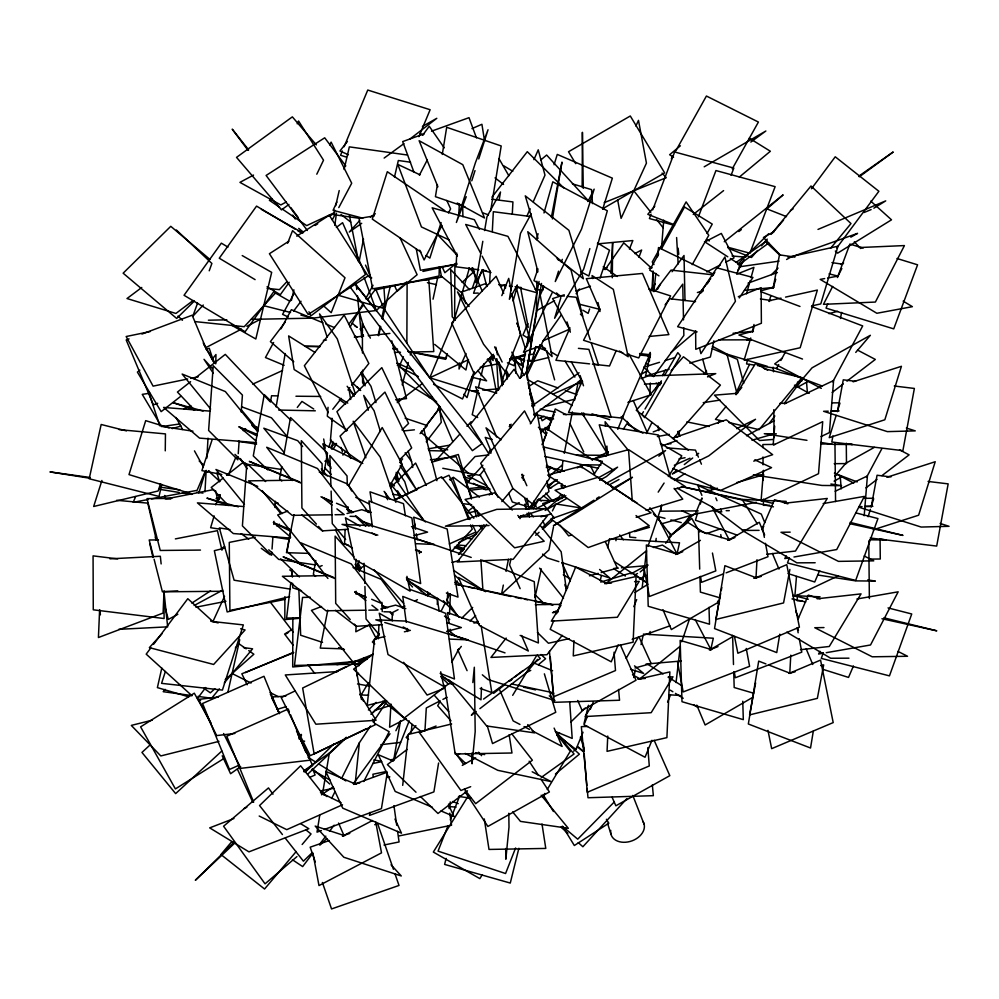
<?xml version="1.0" encoding="UTF-8"?>
<svg xmlns="http://www.w3.org/2000/svg" width="999" height="999" viewBox="0 0 999 999"><rect width="100%" height="100%" fill="white"/><g stroke="black" fill="none" stroke-linecap="round" stroke-linejoin="round"><path stroke-width="1.5" d="M561.962 497.864L561.962 494.755M561.975 486.975L561.975 483.853M561.975 471.403L562.849 460.739M284.902 596.615L284.827 619.592L300.262 618.231M292.857 617.944L292.707 666.957L363.723 660.701L363.736 657.642M406.855 343.132L407.117 282.992M479.37 393.244L429.77 377.797L454.632 318.394L454.87 264.435M582.155 186.85L582.405 132.305L583.279 188.336M612.3 277.784L612.637 242.707L610.876 273.289M649.462 361.114L649.537 353.484M652.859 290.821L653.046 271.004L651.897 290.871M164.685 498.551L164.723 495.467M165.26 450.836L165.459 433.903L119.118 429.632M526.248 373.663L536.451 310.764L536.875 281.206M537.012 271.865L537.062 268.756M215.796 363.761L215.946 354.533L212.075 359.328M439.31 266.733L439.073 275.999L375.162 289.985M459.265 362.874L459.041 369.056L466.009 353.509M649.924 393.956L650.312 383.042M345.117 529.545L344.568 543.369L352.435 548.126M378.359 638.798L378.908 624.974M447.689 592.095L447.202 604.383L406.568 579.795M481.481 687.524L480.994 699.812L441.67 676.011M583.566 415.784L583.678 412.912M99.613 609.865L98.426 637.524L163.087 613.074L163.998 591.558L177.797 590.884M449.488 614.36L450.399 594.168M573.95 640.634L573.264 655.918L633.116 642.195L636.088 576.485L604.67 583.691M607.754 736.063L607.055 751.348L666.907 737.624L669.879 671.915L638.461 679.108M456.78 253.084L456.068 266.82L478.833 269.767M458.778 214.922L459.328 204.233M489.597 283.466L490.234 271.253M492.307 231.568L493.331 211.713L531.281 216.621M512.287 214.148L512.924 201.935L491.683 199.201M542.957 285.751L542.719 290.334L535.127 289.348M756.006 577.697L756.992 559.727M789.797 673.126L790.783 655.157M204.957 491.845L206.181 470.367M206.88 458.091L208.004 438.136M650.249 356.506L650.424 353.446M356.168 625.611L355.806 631.78L369.642 624.65M359.353 571.553L359.54 568.456L365.072 565.596M392.045 620.267L392.507 612.549L398.039 609.69M390.971 704.045L389.598 727.21L406.206 718.643M424.937 731.143L426.298 707.979L440.134 700.836M437.262 604.432L437.624 598.251M450.249 801.935L449.95 806.605L456.056 807.167M238.024 456.718L237.799 459.802L208.616 430.457L213.237 365.721L242.42 395.067L241.209 412.013M238.249 453.633L239.123 441.308M246.803 464.235L242.407 525.886L271.603 555.219L271.815 552.147M272.04 549.063L272.914 536.725M273.788 524.4L274.013 521.316M275 507.442L275.437 501.286M615.946 540.709L616.171 537.612M649.85 634.59L650.087 631.493M661.575 247.452L663.723 220.167M763.548 470.342L761.063 500.961L818.506 473.713L822.714 421.665L773.676 444.917M773.201 444.53L774.687 426.161M796.465 576.485L794.867 596.391L838.286 575.786M864.185 515.771L867.407 475.974L835.176 491.246M328.047 407.305L327.31 416.208L347.415 430.519M332.28 418.394L330.407 440.671L361.838 463.024M527.422 345.704L528.234 336.538M472.827 682.554L474.325 667.245L475.187 731.643L472.052 763.798L471.915 753.059M355.157 783.903L359.378 742.769L370.567 725.936M411.226 732.042L412.013 724.4M653.92 291.671L655.806 273.414M657.554 256.681L658.503 247.552L712.836 273.926M661.463 505.044L660.826 511.176L698.164 510.889M402.697 785.364L408.366 734.427L451.635 723.988M642.245 587.112L646.49 550.749L606.156 583.341M676.048 682.542L680.282 646.178L639.947 678.771M290.821 582.517L286.601 618.081L300.587 617.782M291.558 576.336L292.295 570.154M357.592 568.793L358.329 562.599M360.152 660.988L359.777 664.073L294.48 665.446L302.56 597.427L310.339 597.265M582.08 467.844L582.467 464.772L600.948 465.022M334.827 225.437L336.438 213.199M655.769 541.47L656.181 538.386M658.666 519.88L659.078 516.795L664.997 518.344M319.73 815.434L317.008 832.155L321.403 830.544M437.387 184.615L435.427 196.678L464.897 206.768M442.282 154.445L446.69 127.298L501.198 145.966L490.671 210.814M369.955 812.399L369.468 815.434L433.891 791.907L438.586 763.024M387.113 773.663L381.431 808.616L324.325 829.47M779.769 634.19L776.747 652.584L714.535 628.571L724.899 565.684L756.73 577.984M813.311 731.143L810.539 748.014L748.338 723.988L758.691 661.113L765.921 663.91M322.565 793.593L329.345 753.084L346.303 737.274M270.529 401.86L271.553 395.754L277.66 395.891M276.149 406.93L285.165 353.534M331.493 449.063L332.779 441.433M482.817 241.308L475.849 282.655L482.992 269.605M484.615 230.582L486.938 216.808L500.499 191.995L499.213 199.65M526.211 374.088L541.495 283.454M552.385 218.931L561.975 162.088L551.398 217.195M393.606 760.626L400.474 720.953M481.343 528.496L481.868 525.462M281.743 466.57L279.558 478.833L281.793 480.981M283.941 454.308L290.522 417.52L327.497 453.071L323.938 473.002M287.075 551.348L290.909 529.882M315.809 560.464L313.349 574.263L315.584 576.411M357.729 568.431L359.103 560.764M832.916 435.964L831.792 442.02L902.896 450.661L914.372 388.449L894.28 386.014M837.399 411.688L843.268 379.82L855.631 381.318M871.19 507.105L877.06 475.249L890.971 476.935M747.439 359.378L746.578 363.936L754.295 365.072M754.008 324.488L752.584 332.068L753.82 327.61M840.459 318.481L841.608 312.412M720.679 593.568L715.796 619.455L783.566 602.934L789.884 569.442M721.253 590.521L721.827 587.474M755.619 682.904L749.587 714.884L817.357 698.363L823.676 664.872L820.666 665.596M520.554 377.897L525.549 351.873M526.423 347.277L539.06 281.468M359.128 261.601L363.499 238.986M564.285 453.346L572.365 411.95M574.662 400.124L578.121 382.392L581.356 379.108M293.993 514.71L286.463 552.672L309.59 553.409M327.784 610.139L320.254 648.101L343.381 648.838M503.334 585.077L501.523 594.205L548.926 549.925L553.446 527.11M506.056 571.391L508.466 559.215M378.196 335.252L380.119 326.136M381.705 318.544L385.227 301.835M447.165 353.634L446.203 358.191L408.029 351.498M433.042 299.2L437.837 276.823M468.169 359.553L465.934 369.992L434.665 344.38M650.374 354.008L645.541 376.148L669.118 369.205M713.898 340.809L710.351 357.043L689.735 363.124M161.713 484.378L159.053 496.441L89.198 478.758L101.174 424.488L126.436 430.881M600.249 580.606L601.248 576.111M607.604 547.652L609.615 538.661M633.703 677.534L635.376 670.042M641.058 644.58L643.069 635.589M677.185 553.284L679.52 542.807L611.163 538.761M710.639 650.212L713.311 638.224L643.406 634.09M510.926 559.015L509.59 564.984L520.142 588.661M519.967 518.681L520.629 515.696M535.002 597.29L541.358 568.918M161.801 668.081L157.392 687.612L188.686 696.815M227.859 692.295L239.735 639.722M477.697 390.771L472.215 414.685L477.684 417.545M478.384 387.774L480.432 378.808M481.118 375.824L483.866 363.861M516.196 356.643L514.11 365.721L507.442 362.799M334.677 210.14L333.629 214.66L359.628 218.319M335.726 205.619L339.21 190.559M344.106 169.468L349.338 146.865L407.467 155.032M394.48 177.073L398.326 160.502L410.552 162.213M378.633 335.689L380.756 326.636M382.53 319.106L390.347 285.939M446.74 354.82L445.679 359.34L408.079 351.398M291.396 300.437L293.918 289.835M563.598 572.577L564.323 569.605M584.128 723.164L588.436 705.269M446.116 858.378L444.617 864.422L510.277 883.054L518.881 848.263M397.315 402.697L398.126 399.712M402.172 384.815L408.254 362.462M410.277 355.02L411.089 352.035M746.49 293.818L750.199 280.594M751.023 277.66L753.908 267.37L736.862 274.138M496.078 361.738L496.915 358.778M513.111 300.986L517.27 286.238M536.426 239.66L538.099 233.729M543.993 212.962L552.809 181.83L607.317 210.789L588.823 276.036L580.644 271.691M535.914 346.503L533.816 353.896L529.283 354.832M535.939 346.753L531.78 361.501L527.385 360.539M454.632 318.394L469.23 268.706M214.136 515.871L210.627 527.697L219.805 529.17M218.968 499.625L220.28 495.192M474.45 372.615L467.033 397.627L463.948 394.168M750.736 337.974L744.118 360.152L800.174 347.752L817.369 290.072L785.564 297.103M769.13 301.511L770.903 295.592M775.748 279.32L773.101 288.199L779.47 254.845L794.892 257.13M697.639 512.874L695.441 520.192L737.274 535.164M700.274 504.083L702.035 498.226M560.839 297.714L554.632 318.269L583.653 269.143L589.86 248.589M198.826 492.882L205.594 471.016M836.151 415.384L829.245 437.662L884.839 419.78L901.423 366.308L853.134 381.83M839.834 403.496L837.537 410.926L831.343 410.901M868.106 516.745L870.404 509.328M873.626 498.926L871.328 506.356L865.134 506.331M554.058 164.76L557.28 154.42L612.362 178.159L602.697 209.191M558.541 271.179L555.269 281.543L581.543 229.108L594.155 189.136L587.936 201.561M561.338 262.3L562.275 259.34M101.91 480.482L93.669 506.493L158.167 490.971L160.452 483.753M441.096 222.552L429.845 258.104L426.011 255.494M471.778 180.807L475.024 170.592M478.746 158.928L488.036 129.758L475.437 162.662L456.381 222.465L466.246 196.716M165.384 671.503L161.576 683.353L222.415 690.084L243.356 624.912L211.426 621.39M212.113 439.785L201.898 470.616L221.803 474.5M328.783 447.277L331.206 440.059M537.962 268.856L533.978 280.607L560.402 296.591M589.622 308.966L588.136 313.374L582.854 310.177M600.049 278.134L609.49 250.237L597.602 243.044M647.964 546.391L661.788 505.681M681.755 641.82L689.66 618.556M472.265 288.511L475.774 278.209M481.318 271.541L473.563 293.244L478.184 293.044M543.169 442.632L546.853 432.392M547.902 429.458L555.257 408.978L566.196 414.76M789.035 558.641L787.487 562.961L855.668 580.444L877.946 518.556L855.718 512.849M823.351 652.634L821.278 658.391L889.46 675.873L911.737 613.985L888.024 607.904M192.807 316.283L197.577 303.084M209.228 270.791L211.875 263.461L176.361 229.97M827.671 303.758L826.048 308.129L893.73 328.871L917.582 264.81L896.977 258.491M837.424 277.547L849.887 244.068L863.136 248.127M638.935 257.23L641.645 250.025L634.727 253.584M651.048 214.198L649.412 218.544L674.562 225.387M652.697 209.865L674.637 151.973L733.828 168.082L731.081 175.312M698.388 216.858L715.946 170.554L775.124 186.663L749.899 253.222L727.697 247.19M448.064 825.599L438.049 851.136L505.569 873.526L515.596 847.989M450.299 819.917L459.765 795.803M287.6 243.232L292.557 230.669L345.005 277.772L331.206 312.687L323.226 305.519M393.394 760.826L409.203 720.891M501.81 295.629L508.716 278.371L511.226 290.509M541.995 444.692L546.64 433.141M547.802 430.244L554.183 414.36M629.42 249.088L632.854 240.547L597.39 243.906M617.794 429.333L623.601 414.885M553.658 620.841L550.199 629.32L611.251 661.813L618.181 644.842M556.555 613.761L575.636 567.095L606.843 583.703M587.462 716.271L583.99 724.75L645.042 757.242L651.972 740.271M590.347 709.19L593.244 702.122M633.791 606.655L636.688 599.587M583.029 732.217L575.961 749.425L559.952 737.287M667.582 702.085L670.479 695.017M701.872 498.201L695.316 514.06L756.305 502.335M342.32 150.999L340.547 155.257L346.478 157.13M344.093 146.753L367.757 90.047L430.132 109.728L418.893 136.663M215.697 504.832L219.942 494.817M228.434 474.762L235.714 457.579M135.652 496.578L133.204 502.31L148.414 499.463M205.045 471.703L197.09 490.347L151.461 498.888M761.675 529.645L774.537 499.687L787.849 503.871M797.926 619.355L808.328 595.104L820.167 598.838M819.63 570.579L814.734 581.992L788.124 573.601M853.421 666.008L848.526 677.422L823.388 669.492M399.113 366.795L403.434 356.78M474.213 371.778L462.512 398.963L433.566 384.278M527.909 323.601L522.939 335.052L529.595 339.048M539.697 296.391L544.043 286.376M570.004 327.822L555.906 360.289L589.597 363.861M616.258 350.462L609.515 365.984L594.193 364.348M533.916 159.653L538.249 149.838L544.992 175.125L533.254 201.761M527.072 215.772L530.169 208.766M635.888 126.036L638.486 120.367L646.44 163.137L621.091 218.369L617.682 200.05M336.888 202.048L333.079 210.29L362.812 218.207M224.563 596.303L212.937 621.553L187.8 598.701L153.596 644.28M526.823 375.487L543.181 340.734L561.301 314.885M735.651 393.793L749.487 364.423M395.891 730.706L400.487 721.091M736.713 273.639L740.734 265.222L730.381 258.491M678.046 433.379L679.332 430.694M297.19 123.789L298.539 120.991L323.526 160.202L316.795 174.201M552.197 292.719L523.451 352.21L542.357 345.292M646.465 433.541L651.96 422.477M331.593 798.476L334.902 791.845M341.583 778.446L359.378 742.769M552.41 510.939L555.906 503.958L581.505 508.029M557.654 500.462L560.664 494.43M563.848 488.086L565.122 485.551M441.034 611.301L445.079 603.296M447.102 599.288L449.8 593.955M363.761 781.543L389.16 731.718L374.588 723.363M832.654 286.426L823.451 304.333L875.399 302.06L904.432 245.579L860.114 247.515M837.612 276.785L841.857 268.519M358.866 665.846L361.713 660.314M599.862 308.591L583.553 340.297L622.752 352.834M655.332 389.41L658.903 382.505M662.474 375.599L665.334 370.08M419.38 175.175L427.26 159.977M442.008 225.424L424.1 259.952L419.692 250.187M448.451 212.999L450.599 208.853L446.828 200.474M786.225 555.869L784.814 558.591L789.385 557.792M820.017 651.298L818.606 654.02L823.188 653.221M329.682 144.843L331.119 142.133L351.71 183.204L338.786 207.605M332.33 219.805L335.202 214.385M778.683 364.573L776.485 368.668L822.015 385.964M780.868 360.477L785.251 352.297M832.766 381.843L862.699 325.924L811.488 306.468M866.57 477.272L881.892 448.626M273.601 342.507L265.459 357.542L284.141 365.297M281.006 328.833L291.371 309.69L322.989 322.827M451.648 662.362L459.065 648.713M439.922 701.648L437.699 705.744L450.986 720.841M531.168 213.861L520.467 233.441L509.378 299.3L517.232 284.94M294.405 292.807L282.58 314.36L288.236 316.983M350.125 327.048L363.424 302.797M365.646 298.763L373.039 285.289M658.603 254.021L649.712 270.142L658.953 275.836M661.563 248.651L684.527 207.018L712.237 224.088L707.055 233.491M533.491 508.653L538.761 499.113M526.323 372.078L540.909 345.829M671.328 158.853L672.814 156.181M675.811 150.837L706.418 96.029L758.403 122.053L732.267 168.843M692.22 264.648L708.778 235.277L686.113 201.898L652.247 261.988L653.983 264.56M657.429 289.423L660.501 284.053M626.186 658.329L638.274 637.275M389.747 485.789L402.197 464.198L382.205 427.522L348.713 485.564L351.685 490.996M412.887 528.359L415.222 524.3M643.456 411.713L641.895 414.398L644.58 417.619L680.494 355.869L677.809 352.647L664.535 375.474M645.017 409.028L661.413 380.844M360.764 695.666L368.506 682.542M512.687 695.329L536.488 655.831M542.507 797.339L544.892 793.393M547.265 789.435L570.279 751.26L556.967 734.515M762.162 529.033L763.76 526.411M561.9 498.626L564.273 494.742M561.013 605.207L551.323 621.141L617.37 617.257L639.185 581.393L634.577 581.668M592.382 704.62L585.114 716.57L651.173 712.687L672.976 676.822L668.368 677.097M737.687 270.467L744.205 259.84M468.131 796.091L433.329 852.072L479.857 878.62L482.292 874.712M718.194 423.201L719.817 420.604M736.076 394.642L755.581 363.486L767.644 370.217M593.943 474.4L602.372 461.438M605.744 456.243L608.279 452.36M623.438 429.008L626.81 423.826L642.906 433.191M658.179 492.132L664.085 483.054M668.294 476.56L681.78 455.819L660.327 443.331M701.348 292.757L703.021 290.197M707.242 283.803L708.928 281.256M712.299 276.136L714.822 272.302M717.344 268.469L724.924 256.968L735.439 301.261L700.898 353.646L699.5 347.739M333.117 449.1L336.551 443.893M373.151 722.052L386.064 702.634M739.285 297.939L752.959 277.472L716.907 267.869L677.622 326.698L697.14 331.905M530.307 423.851L537.175 413.661L549.612 478.309L528.983 508.891L526.96 498.364M605.082 269.63L623.776 242.857L651.211 267.907M650.824 290.272L655.282 283.891M685.401 522.377L690.696 514.785M576.123 293.718L579.42 289.023M274.4 290.796L245.105 331.755L184.041 295.279L221.341 243.157L227.972 247.115M289.198 282.292L280.319 294.705L267.045 286.775M361.576 337.262L363.361 334.752M422.864 134.965L429.245 126.236L444.255 147.877M298.813 738.748L301.573 735.002M353.334 783.753L390.01 733.766M672.065 271.716L684.015 255.482L685.002 300.587M671.715 299.113L682.742 284.141L683.516 319.905M653.521 376.66L683.853 335.452L683.691 327.684M811.438 188.774L835.239 156.793L878.883 191.284L836.775 247.877M665.684 543.256L671.241 535.764L649.899 507.717M150.812 647.964L146.191 654.133L191.908 695.666M197.402 698.588L205.732 687.512M235.314 648.089L238.087 644.405M769.255 423.426L774.849 415.971M784.165 403.534L802.809 378.658M834.739 476.573L836.6 474.088M425.262 426.96L440.01 407.355M285.252 322.065L270.404 341.621L293.756 361.775M293.606 311.064L301.024 301.273M425.337 426.923L440.384 407.192L396.778 363.249M655.269 290.809L671.028 270.105L713.511 274.887M665.109 304.845L669.742 298.763L695.541 301.661M699.6 293.157L710.726 278.534M312.849 853.183L302.66 866.583L292.445 859.752M319.33 844.667L325.811 836.151M329.508 831.28L334.141 825.186M348.601 324.438L363.711 304.72M367.495 299.787L375.986 288.699M297.29 407.442L301.948 401.411L313.748 409.041M437.749 409.24L439.622 406.818L441.258 422.365L426.261 441.783M356.68 675.661L358.579 673.214M491.895 197.203L527.297 151.686L563.661 187.849M347.427 141.458L339.947 150.999L348.414 154.758M486.65 524.475L457.142 562.012L513.186 559.29L547.452 515.709L519.43 517.057L523.563 514.985M506.156 638.061L490.934 657.442L546.977 654.72L562.212 635.352M332.792 409.265L341.333 398.414M347.977 389.985L349.875 387.575M351.773 385.164L368.843 363.461L344.205 315.097L304.37 365.721L328.296 412.699M342.907 455.119L345.741 451.498M399.787 462.512L402.634 458.891M491.183 449.375L488.336 452.972L470.354 424.413L514.085 369.28L519.805 378.371M509.253 426.61L511.151 424.213M484.752 469.018L479.995 475.012L492.257 494.493M767.195 239.111L765.246 241.471L779.695 255.032M771.091 234.39L811.001 186.001L850.986 223.564L830.544 248.339M726.173 406.356L715.446 419.368L722.976 421.141M735.913 394.53L741.77 387.437M379.183 633.766L372.377 642.02L374.812 643.955M457.467 651.123L461.351 646.403M415.896 725.661L406.168 737.449L408.603 739.385M165.122 689.347L163.174 691.695L191.933 695.579M219.405 688.823L211.601 698.239L197.989 696.403M224.288 682.941L252.585 648.813L243.506 647.589M501.848 501.598L512.812 488.486M521.778 477.759L523.763 475.374M231.793 841.633L220.916 854.52L264.56 889.01L296.204 851.523M302.135 844.505L311.039 833.953L306.193 830.119M474.188 711.887L471.366 715.247L476.248 711.475M537.574 659.377L526.273 672.802L479.907 708.641M795.491 387.225L812.062 367.819L870.366 335.289L855.743 352.41M835.139 475.799L845.853 463.249L874.337 447.365M654.807 206.144L647.802 214.31L673.925 224.6M757.517 250.462L751.51 257.467L728.283 248.314M761.513 245.791L766.52 239.96M772.527 232.967L783.528 220.13M458.716 554.033L483.991 524.8M580.456 467.045L582.467 464.772L588.648 465.571M660.876 382.355L636.251 410.264L673.214 438.598L720.404 385.114L708.091 375.674M671.141 370.729L683.441 356.78L705.619 373.788M359.677 220.554L349.288 232.055L361.7 223.314M420.079 433.616L427.322 425.611L405.144 418.194M436.051 460.377L459.752 434.24M466.958 426.298L471.078 421.753M482.879 465.259L467.42 482.292L489.473 488.598M548.014 471.004L551.111 467.594M161.925 633.841L149.338 647.639L213.636 664.46L245.092 629.957L240.597 628.796M573.713 751.198L577.897 746.615L583.666 751.785M626.798 798.701L582.879 846.752L578.271 842.619M462.525 470.092L475.099 456.518L488.873 454.87M548.314 487.412L555.644 479.508M192.72 316.383L203.272 305.032M275.886 292.62L244.231 326.698L194.693 321.578M286.838 281.693L279.445 289.648L267.058 288.361M450.537 480.357L452.659 478.071L468.431 519.243M452.072 550.849L472.24 529.183L470.604 524.925M493.481 354.345L474.45 374.375L451.71 323.002L496.141 276.261L503.721 293.394M614.36 801.872L577.722 839.172L562.3 826.173M771.515 274.663L778.059 268.082M299.088 736.538L301.261 734.39M737.724 264.248L768.556 233.841M194.393 300.999L176.673 318.444L123.139 273.189L170.779 226.323L210.027 259.503M234.166 842.082L195.329 880.281L235.052 842.781M305.17 772.227L334.003 743.855M368.406 710.014L376.173 702.372M461.588 618.331L472.689 607.417M401.998 429.895L408.566 423.451L381.818 367.644L336.938 411.663L346.303 431.193M399.637 459.715L411.675 447.902L384.927 392.095L340.047 436.113L350.749 458.441M390.434 487.762L415.609 463.061L426.311 485.389M416.533 489.672L418.718 487.524M458.504 554.482L464.073 549.063M559.178 605.057L561.413 602.897M557.317 735.152L559.54 732.979M570.691 722.152L585.177 708.066M312.3 852.572L303.421 861.175L285.302 838.198M320.067 845.042L326.735 838.598M397.215 401.074L399.45 398.926M307.68 774.213L346.266 737.786M371.228 714.223L384.852 701.36M469.967 621.003L475.636 615.646M402.322 286.014L376.311 310.514L312.824 318.144L251.398 319.355M404.583 283.878L406.843 281.755M542.32 527.584L553.608 517.045M371.153 714.073L384.715 701.435M670.129 536.151L693.955 514.098M149.825 745.167L141.958 752.434L175.649 793.618L221.778 751.061M462.15 282.355L474.562 271.091M397.789 401.635L400.099 399.563M214.922 688.761L210.339 692.819L203.958 688.336M225.225 679.62L253.858 654.233L248.751 650.636M535.676 535.289L539.085 532.305M542.494 529.308L552.734 520.329M550.387 475.262L561.987 465.184M724.238 241.758L783.129 194.88L766.258 209.49M671.166 352.372L695.641 331.506M296.953 856.593L265.047 883.828L223.589 826.235L268.481 787.924L272.989 794.18M540.809 159.952L546.64 155.032L588.661 201.099M540.546 432.629L549.9 424.775M658.865 456.168L665.571 450.537L605.656 483.666M640.222 571.965L646.927 566.333M272.415 552.684L270.03 554.682L261.263 548.301M680.381 145.792L669.63 154.733L673.588 157.18M739.322 177.085L770.366 151.249L749.275 138.187M538.399 664.697L545.579 658.741L540.983 654.507M555.419 774.038L579.37 754.17L557.554 734.103M456.63 262.974L444.867 272.702L442.245 267.045M580.519 384.29L578.121 382.392L580.519 380.419M519.53 378.246L526.748 372.327L534.865 416.571M527.347 509.353L548.988 491.583L547.027 480.906M670.054 536.076L691.795 518.419L699.462 531.818M190.597 381.693L177.435 392.058L194.493 410.065M194.193 378.858L225.287 354.37L270.067 401.66M243.232 430.656L245.629 428.771M223.189 478.059L211.226 487.487L228.296 505.494L206.905 498.126L238.399 506.855M226.785 475.237L243.531 462.038M277.023 526.086L279.42 524.2M693.231 214.46L723.601 190.609M738.86 231.556L741.295 229.645M139.86 370.167L137.4 372.09L161.151 411.638L180.807 396.278M677.11 470.204L672.315 473.951L708.778 455.856L755.531 419.28L736.625 428.658M684.303 464.572L692.694 458.004M696.291 455.194L698.688 453.321M493.656 693.331L504.632 684.839M509.515 681.068L511.95 679.183M514.398 677.297L522.927 670.691M403.908 143.656L384.14 158.067M410.002 138.961L436.8 118.307L422.427 126.436M398.326 401.935L422.515 383.366M373.251 654.045L353.609 669.168L404.195 718.044L448.389 684.028L440.696 676.585M407.055 749.475L387.4 764.597L415.996 792.219M467.457 790.796L437.987 813.473L420.392 796.478M782.105 358.266L774.7 363.923L821.315 388.374M832.142 392.457L843.243 383.966M846.94 381.131L875.324 359.428L857.504 350.075M865.933 487.887L877.035 479.395M881.967 475.611L909.115 454.857L899.512 449.825M468.231 511.013L473.164 507.242M489.185 494.992L491.658 493.106M670.654 535.564L687.849 522.465L704.969 533.179M336.363 227.41L342.582 222.702L365.434 274.525L310.789 315.934L308.941 311.738M141.758 287.475L127.01 298.539L175.911 313.449L193.107 300.537M704.208 166.808L765.858 131.006L750.836 142.058M533.666 414.897L581.43 379.97M738.573 265.06L768.743 242.994M859.252 176.811L893.193 151.985L858.715 176.224M288.923 204.47L281.468 209.877L236.526 157.38L292.357 116.871L316.321 144.867M483.553 699.1L540.284 658.541L537.287 655.082M541.296 777.397L574.075 753.97L557.105 734.39M240.647 766.595L230.582 773.726L222.203 755.756M303.821 771.74L312.625 765.496L296.503 730.956M370.379 217.208L375.337 213.711M531.818 406.006L579.058 372.789M736.126 262.387L766.77 240.846M303.846 770.766L329.345 753.084M321.466 794.817L333.079 786.937M191.87 603.096L210.564 590.821M674.387 480.457L684.79 473.613M547.29 417.37L542.132 420.729L541.108 417.794M285.926 634.015L288.536 632.33M288.948 241.171L269.418 253.721L308.167 314.473L368.044 275.999L329.295 215.247L296.753 236.151M315.135 225.474L317.744 223.801M329.47 216.271L334.677 212.924M593.943 500.187L553.359 525.799L576.173 512.799L632.454 477.272L613.673 487.974M596.553 498.538L599.175 496.878M634.84 592.532L647.926 584.265M223.838 758.553L175.399 788.923L140.609 726.847L194.293 693.194L210.926 722.889M331.131 446.516L336.163 443.369M550.149 488.086L559.403 482.342M790.434 210.577L793.056 208.953M817.994 229.42L885.726 200.874L873.85 208.192M449.538 479.682L453.459 477.285L479.47 497.165M640.247 374.987L647.939 370.267M292.457 629.295L284.59 634.053L293.032 645.104M354.595 665.322L372.977 654.208M509.952 508.141L519.18 502.622M546.865 486.063L557.417 479.745M577.197 467.919L582.467 464.772M647.602 356.256L650.212 354.745L639.585 353.546M602.884 208.641L664.66 172.877L630.294 115.996L568.518 151.748L575.711 163.661M676.323 554.333L700.411 540.347M728.508 540.147L759.29 522.277L764.66 535.039M719.517 601.598L671.34 629.557L662.999 609.702M710.127 649.75L732.866 636.55M753.308 697.027L705.132 724.987L696.79 705.132M786.588 259.49L790.621 257.205L857.554 233.366L850.836 237.163M462.287 765.396L475.661 757.891M536.451 310.764L554.582 300.612M797.614 387.237L808.453 381.181M834.115 481.156L842.257 476.61M565.859 495.754L556.331 501.023L545.142 510.414L566.933 498.364M598.538 477.684L617.607 467.145L606.43 476.535L599.625 480.307M609.452 484.765L618.993 479.495M630.968 573.876L647.315 564.835M634.777 574.974L637.499 573.476M639.447 579.095L646.253 575.324M774.25 231.531L763.423 237.475L780.456 255.245M840.896 264.473L843.606 262.987M746.528 435.751L774.45 420.604M221.915 548.014L224.625 546.553M177.834 614.298L168.307 619.43L165.197 607.729M194.156 605.506L222.727 590.122M253.546 175.075L239.935 182.367L280.806 204.945L286.251 202.023M342.557 836.151L372.465 820.504M205.769 347.677L241.421 329.146M246.903 326.298L260.614 319.168M402.197 607.554L404.957 606.118M414.647 601.123L417.42 599.7M425.724 595.416L429.87 593.269M442.907 699.412L447.053 697.265M604.245 269.268L607.017 267.844M704.957 241.858L721.328 233.429L734.028 257.892L725.848 262.113M706.755 271.94L720.391 264.922M591.995 459.952L608.329 451.698M535.963 508.753L559.403 496.965M555.981 611.101L553.221 612.487L557.892 612.262M394.867 499.999L441.546 476.81L473.838 518.256M458.616 542.732L476.473 533.866M454.745 582.467L457.492 581.106M508.741 681.281L511.5 679.919M526.623 672.439L530.744 670.391M366.521 728.633L314.148 753.945L302.647 688.024L355.02 662.712L361.438 699.5M784.577 403.796L833.603 380.544L829.407 432.592L820.991 436.575M295.042 690.971L281.206 697.552L310.202 755.694L375.274 724.75L372.515 719.205M335.189 671.865L346.266 666.595M468.543 359.677L429.77 377.797L383.928 308.479L375.624 288.886M272.14 199.001L269.355 200.3L279.645 207.28M334.54 212.637L306.681 225.612L282.23 209.028M183.679 408.928L190.759 405.694M252.784 384.116L282.542 370.504M206.306 472.252L209.141 470.966M394.455 499.762L415.434 490.334M442.008 478.384L449.001 475.249L469.992 519.555M449.325 543.956L475.899 532.017L472.614 525.087M674.325 465.209L689.984 458.216M244.018 808.541L246.815 807.292M342.532 804.769L286.75 829.657L259.191 816.033M456.893 755.019L459.652 753.783M239.236 765.134L229.47 769.455L202.56 703.496L263.986 676.286L279.196 713.573M309.528 777.459L315.11 774.987L312.774 769.255M543.181 340.734L569.393 329.233M552.822 394.18L582.042 381.368L568.556 412.412L622.165 418.106L649.138 356.006L639.959 355.032M471.953 128.609L481.918 124.288L484.577 141.121M755.281 577.996L786.762 564.66L799.4 627.16L737.874 653.234L734.477 636.463M789.073 673.426L820.566 660.089L833.203 722.589L771.665 748.663L767.969 730.369M245.392 672.589L293.469 652.347M538.548 418.643L544.193 416.283M473.963 623.139L478.184 621.366M864.035 212.512L871.116 209.59M293.718 652.709L241.845 673.776L247.128 684.79M604.183 202.66L666.246 177.697L662.112 173.089M738.298 296.703L761.113 287.637L761.388 323.251L695.779 349.313L695.641 330.731M641.021 378.733L647.889 376.011L715.759 373.638L707.517 376.898M653.184 431.943L660.364 429.12M443.881 688.561L427.11 695.054L403.633 662.3M436.113 726.036L419.355 732.542L460.901 790.484L470.679 786.688M648.114 565.072L643.781 566.745L649.375 596.503L715.808 570.891L712.449 553.034M675.549 554.495L682.779 551.71M727.734 540.309L734.964 537.537M723.214 573.963L701.56 582.317L700.436 576.361M726.111 572.852L767.994 556.718L765.471 543.319M233.953 818.506L209.703 827.871L248.938 851.86L308.828 828.708L300.986 823.913M680.456 661.051L677.572 662.175L683.166 691.932L749.6 666.321L746.241 648.463M709.352 649.924L718.006 646.578M287.749 511.088L277.66 514.96L319.255 566.695L322.14 565.596M321.553 606.505L311.451 610.389L353.047 662.125L373.239 654.382M129.071 338.898L126.199 339.972L153.409 404.907L157.705 403.296M141.983 334.053L192.17 315.209L206.955 350.499M353.683 784.44L387.362 772.14M748.076 283.117L777.384 272.552M424.313 133.779L402.684 141.583L413.811 171.791M431.518 131.181L469.006 117.67L476.423 137.812M662.449 445.741L676.922 440.534M582.954 507.517L550.998 518.943L588.211 547.552L649.225 525.724L636.026 515.571M632.167 639.348L669.942 625.836M500.412 286.513L504.682 285.002L505.631 287.924M487.175 359.49L494.293 356.993M509.965 359.565L525.611 354.058M329.245 840.546L310.177 847.189L315.272 861.9M342.445 835.951L349.787 833.391M374.712 824.699L377.647 823.676L393.419 869.267M753.745 461.138L772.639 454.67L726.273 419.817L672.502 438.236L688.361 450.162M706.293 533.666L720.828 528.696M564.26 294.792L552.622 298.614L569.767 329.92M575.899 290.959L590.459 286.176M627.921 402.41L651.211 394.755L628.846 353.933M518.693 517.307L545.142 508.641L496.803 509.34L445.392 526.186L489.048 525.549M552.484 612.724L558.366 610.801M886.925 477.26L935.214 461.738L918.63 515.209L873.276 529.795M374.563 710.476L389.135 705.931M659.515 362.312L643.806 367.145L652.359 375.874M665.222 360.552L675.224 357.48M797.414 382.292L801.872 380.919M563.299 497.277L542.719 503.546L554.245 517.919M646.016 510.314L682.754 499.125L674.113 488.349M571.59 534.977L568.643 535.876L560.002 525.099M636.188 517.307L651.061 512.824L598.151 477.26L555.057 490.247L582.155 508.466M600.736 582.092L631.942 572.689L647.427 583.104M277.447 709.265L286.388 706.593M301.661 742.007L304.645 741.121M206.293 349.175L209.266 348.301L213.624 361.526M172.165 428.633L181.081 425.999M397.315 365.359L400.287 364.473M697.389 292.532L703.284 290.796M751.96 440.234L774.063 433.816M705.656 491.645L717.457 488.224M736.625 482.642L761.7 475.362M431.818 462.162L458.316 454.508L471.366 499.038M634.565 531.618L649.45 527.335M661.35 523.901L697.065 513.623M540.921 516.783L551.223 513.936M589.41 575.824L598.239 573.376M601.186 572.564L617.37 568.106L605.244 541.533M634.977 667.994L651.161 663.536L639.035 636.962M760.976 290.784L774.05 287.262M753.446 331.119L738.923 335.015L802.509 359.053M828.92 313.649L837.637 311.301M547.627 475.124L580.656 466.258L636.987 502.959M674.45 489.173L684.964 486.351L628.633 449.65L595.591 458.516L613.511 470.192M653.408 547.502L662.424 545.079L676.51 554.258M347.003 513.523L361.8 509.69L370.567 512.687M414.248 535.576L427.56 532.13L411.488 526.648M451.985 562.425L459.39 560.501M380.806 608.953L395.592 605.119L405.819 608.616M446.565 631.393L461.363 627.559L446.74 622.577M152.185 720.179L131.306 725.411L160.802 755.943L218.968 741.37M532.417 361.463L548.801 357.467M544.443 406.63L574.225 399.35M224.775 548.126L214.36 550.674L227.16 611.95L289.635 596.64M753.745 578.246L761.275 576.411M789.035 673.314L795.067 671.84M467.532 513.124L476.548 510.951M385.015 636.488L374.563 638.998L367.182 705.369L386.576 700.686M404.408 631.805L410.377 630.357M569.13 638.648L548.439 643.244L537.425 632.492M787.986 257.28L837.974 246.216L820.778 303.908L811.688 305.919M768.893 300.786L781.018 298.114M422.914 271.428L456.393 264.111M489.622 357.654L494.155 356.705M509.665 358.916L524.762 355.781M150.2 331.556L126.149 336.526L153.084 386.138L187.662 378.996M190.672 378.384L198.189 376.823M372.727 763.523L381.743 761.663M390.759 759.802L393.768 759.178M649.125 268.356L652.16 267.744M386.488 771.478L372.902 774.237L373.339 777.272M320.454 790.958L334.028 788.199M353.646 784.215L359.677 782.979M386.838 777.459L389.86 776.847M398.726 835.976L451.536 825.236L449.825 813.124M383.991 845.017L399.076 841.957L397.577 831.355M255.232 537.212L229.27 542.407L229.907 610.426L284.877 599.412M480.219 367.32L499.55 363.536M165.672 498.988L213.736 489.572M175.362 538.898L217.42 530.669L221.953 550.212M195.916 607.192L225.961 601.311M678.995 458.891L685.064 457.717M824.65 278.571L820.204 279.395L876.86 313.274L912.387 306.668L903.158 301.149M827.609 278.022L837.961 276.099L829.07 273.863M657.379 436.563L669.367 434.365M336.938 664.66L367.282 659.253M823.139 503.571L864.372 496.391L836.737 549.55L793.968 557.005M856.93 599L898.163 591.82L870.529 644.979L826.235 652.697M429.333 397.664L432.38 397.14M428.084 448.851L449.413 445.229M374.363 215.871L359.041 218.456L372.652 288.823L441.583 277.16L439.81 267.982M457.167 264.048L420.404 270.267L416.258 248.851M578.121 382.392L582.592 381.655M746.777 340.209L751.348 339.51M703.221 402.672L719.967 400.087M149.887 393.231L142.245 394.355L161.513 426.623M163.049 426.398L179.87 423.938M739.035 266.845L779.083 261.126M434.69 459.965L437.762 459.565M475.312 474.662L467.644 475.686L486.563 485.651M490.122 489.16L485.514 489.772L473.351 483.366M430.394 459.865L456.156 456.655L471.64 497.365M546.328 467.569L550.911 467.02M469.58 490.322L484.89 488.486M380.831 744.705L400.587 742.369M218.394 697.065L198.676 699.387L216.671 735.589L234.865 733.453M784.839 503.209L827.259 498.451L795.479 551.048L766.695 554.27M817.12 598.801L861.051 593.881L829.27 646.478L800.486 649.7M468.319 488.648L483.466 486.975M323.376 340.334L326.473 340.022M354.32 337.125L363.611 336.151M368.256 335.676L389.91 333.416M395.666 399.725L406.506 398.601L391.795 340.834M403.596 430.944L414.423 429.82M744.467 290.347L773.326 287.462M733.029 333.291L752.722 331.318M649.138 336.451L668.88 334.603L642.482 273.451L586.313 278.696L599.812 309.99M613.786 568.456L618.369 568.069M621.428 567.807L647.389 565.596M646.053 664.023L681.181 661.026M472.077 390.971L478.209 390.484M482.804 390.109L499.65 388.761M737.662 393.281L714.485 395.154L759.515 440.534L773.413 439.41M337.749 671.553L285.277 674.962L315.871 724.213L376.074 720.291L359.965 694.38M348.426 529.258L322.377 530.869L301.648 514.897M382.217 624.687L356.181 626.298L335.439 610.314M605.394 583.391L611.538 583.029M637.649 678.908L645.329 678.458M272.165 696.965L285.776 696.191M109.94 558.828L160.34 556.268L161.139 563.936M118.781 629.333L167.657 626.848L163.998 591.558M539.735 429.233L549.038 428.858M644.43 384.066L661.388 383.466M587.562 726.448L581.331 726.648L586.838 785.376M828.246 411.176L823.588 411.301L887.374 431.63L915.259 430.881L906.355 428.047M831.343 411.089L839.085 410.889M858.94 506.693L862.037 506.605M865.134 506.518L872.876 506.306M422.752 279.807L428.796 279.683L433.766 351.573L409.578 352.073M208.404 320.204L226.823 319.83M394.468 352.385L400.512 352.26M447.44 683.778L453.571 683.666M790.184 532.142L780.981 532.292L838.461 561.376L873.75 560.839L864.172 555.981M535.277 604.707L560.214 604.345M823.975 627.572L814.772 627.709L872.252 656.805L907.542 656.268L897.964 651.41M294.43 480.207L248.589 480.856L292.232 515.347L331.968 514.785M335.027 514.735L344.193 514.61L336.913 508.866M326.698 575.661L282.38 576.286L326.036 610.776L365.759 610.214M368.818 610.164L377.984 610.039L371.915 605.244M216.483 498.638L219.543 498.601M171.778 498.389L147.015 498.626L160.24 550.461L200.474 550.074M158.479 539.91L149.188 539.997L153.346 556.293M222.765 591.258L162.412 591.833L154.096 559.253M779.894 403.346L786.026 403.296M832.055 402.884L839.722 402.822M775.137 444.418L762.861 444.53L762.899 447.639M821.166 444.006L831.905 443.918M834.215 463.686L846.49 463.573L846.278 443.306M864.31 498.326L873.526 498.251M769.617 505.282L763.486 505.332L763.423 499.1M869.542 559.103L880.281 559.003L880.069 538.736M801.885 600.724L797.277 600.761L797.214 594.53M667.844 443.806L670.953 443.781M726.173 510.676L729.282 510.651M718.581 339.91L751.348 339.822M759.09 530.357L742.344 530.432L796.89 562.837L815.172 562.749M848.963 658.179L830.693 658.254L786.775 632.18M563.436 414.435L594.293 414.66M576.498 455.094L607.342 455.332M306.218 346.341L320.117 346.466M295.954 396.228L320.679 396.453M776.323 433.828L764.272 433.716L806.955 440.322M763.923 474.937L753.383 474.825L821.965 485.452L841.545 485.651L830.881 484.003M869.667 539.797L886.238 539.959L880.144 539.023M304.77 346.291L320.03 346.603M278.684 410.052L315.322 410.814M324.85 461.176L327.897 461.238M350.05 516.321L355.769 516.471L365.671 526.211M383.841 611.75L389.56 611.9L392.869 615.147M428.958 450.574L444.38 451.061M747.327 530.294L742.657 530.132L712 506.905L677.222 488.199M360.789 694.942L368.569 695.267M548.513 487.649L551.573 487.787M415.634 543.656L434.34 544.467L371.64 525.661L342.008 524.388L377.834 535.127M449.425 639.085L468.131 639.884L405.432 621.091L375.799 619.817L381.768 621.603M681.355 486.476L742.12 499.413L786.275 501.386M792.657 595.591L820.067 596.815M537.1 500.174L553.933 500.998M669.205 694.804L680.082 695.454M209.84 411.113L163.624 407.442L199.513 438.111L256.518 442.644M666.433 447.814L695.454 450.124L698.438 457.142M715.684 511.413L721.79 511.9L720.591 509.09M243.631 506.543L197.415 502.872L233.304 533.541L290.309 538.074M732.042 255.969L745.828 257.193M457.192 544.917L466.333 545.729M116.733 500.287L147.627 503.134M558.291 295.492L564.273 296.079M567.27 296.378L576.248 297.265L590.247 339.822M578.421 348.351L588.886 349.4L611.101 416.895L593.144 415.109M592.469 364.173L598.463 364.772L591.208 342.757M635.839 537.687L629.757 537.087L629.532 532.43M462.45 503.633L471.69 504.695M928.071 481.443L948.163 483.878L936.687 546.078L870.229 538.011M117.707 558.891L93.069 555.869L93.269 609.815L164.098 618.531L163.998 590.784M481.868 270.155L486.426 270.741M498.701 284.64L506.293 285.627M509.328 286.014L512.362 286.401M521.466 287.587L515.397 286.8L537.275 292.844L507.929 236.351L465.696 224.463L480.731 253.396M90.147 477.472L49.95 471.903L89.972 478.271M159.715 487.087L179.82 489.872M196.828 492.22L203.009 493.069M216.92 494.992L220.017 495.429M458.491 796.428L470.779 798.151M831.942 262.625L842.744 264.223M760.401 298.926L771.203 300.524M757.379 365.534L777.447 368.506M238.286 441.371L256.593 444.13M281.493 469.468L244.88 463.948L234.965 454.37M392.769 494.318L400.087 495.417L425.424 521.903M272.09 536.8L288.861 539.335M315.284 564.897L278.671 559.378L268.768 549.8M674.849 436.526L677.884 436.988M162.325 426.498L192.957 431.193M164.448 498.026L170.567 498.963M846.353 443.593L852.447 444.543L832.854 444.343L820.666 442.445M867.719 579.907L875.336 581.081L855.756 580.881L817.657 574.987M229.995 529.595L219.343 527.909L234.103 580.207L290.434 589.123M159.241 489.273L179.246 492.457M182.33 492.944L191.558 494.405M216.184 498.326L219.268 498.813M465.546 537.937L471.703 538.923M226.423 474.513L229.483 475M392.769 348.826L397.34 349.638M357.53 683.978L369.618 686.088M373.813 759.952L381.368 761.275M442.782 468.281L480.544 475.474M540.247 409.178L555.444 412.125M515.434 597.39L521.466 598.588M524.487 599.188L527.497 599.787M535.039 601.273L553.134 604.87L454.957 584.003L462.525 585.689M511.376 683.915L553.658 692.869M550.736 693.119L553.746 693.718M686.837 421.89L709.29 426.486M427.41 282.692L436.438 284.603M703.696 373.601L706.73 374.25L702.734 359.228M393.044 348.226L397.552 349.175M475.474 752.684L484.64 754.632M515.259 286.713L518.194 287.362M511.288 357.005L524.463 359.902M491.296 355.12L494.23 355.756M510.327 359.29L513.249 359.927M544.83 456.468L598.176 468.231M682.005 486.7L773.451 506.855M849.662 523.651L902.996 535.402L850.087 522.39M792.007 598.925L805.718 601.947M881.93 618.743L936.8 630.831L883.878 617.807M468.568 587.05L474.612 588.399M477.647 589.073L510.914 596.503M523.538 687.2L535.626 689.897M764.347 368.743L801.96 377.622L759.078 429.657L728.995 422.552M546.465 466.72L564.46 471.041M543.194 446.878L602.16 461.388M671.703 478.496L772.989 503.421M793.169 595.491L808.291 599.213M529.395 360.177L533.891 361.288M471.64 377.123L486.588 380.856L477.722 370.492M534.115 414.148L553.608 419.006M435.814 446.903L447.689 449.875M579.108 304.146L599.5 309.278M263.748 305.682L290.522 312.475M300.924 315.122L312.824 318.144M670.903 519.892L681.268 522.602M210.702 620.966L218.169 622.926M203.109 411.014L173.114 402.697L194.568 409.952M252.71 426.523L257.205 427.759M481.905 270.055L490.634 272.502M463.686 476.86L471.029 478.958M348.651 545.242L342.694 543.543L335.502 530.007M338.112 295.229L383.928 308.479M729.932 539.972L698.526 530.794L699.7 569.105M677.747 554.158L646.341 544.979L648.214 606.281L709.515 624.213L709.003 607.355M719.842 597.789L700.399 592.107L699.937 576.773M455.419 546.59L464.31 549.188M711.538 649.587L680.144 640.396L682.005 701.71L743.318 719.642L742.756 701.248M753.633 693.219L734.19 687.524L733.728 672.202M197.64 699.437L200.612 700.311M496.665 393.119L475.586 386.813L496.64 437.038M492.257 439.51L485.227 437.412L491.246 451.76M384.765 622.502L408.641 629.67M572.415 183.828L591.545 189.635L592.507 203.584M712.387 346.316L726.96 354.121L767.369 366.371M169.156 427.872L145.692 420.654L128.996 474.6L192.058 493.993M940.146 523.464L949.05 526.311L921.165 527.06L858.865 507.205M648.838 288.936L670.604 295.904L638.711 357.942L627.097 354.233M558.853 561.638L547.19 557.892L542.607 554.083M561.763 562.574L609.877 578.034L599.562 569.467M630.556 669.243L643.668 673.463L634.502 665.846M591.957 413.923L609.677 419.655M344.655 835.676L315.197 826.086L343.831 857.254L401.273 875.961L391.046 864.822M301.536 590.721L292.794 587.849L292.607 583.241M322.552 642.382L300.662 635.227L298.851 589.073M338.599 647.627L344.43 649.537M251.835 425.487L257.555 427.422M414.223 537.999L471.216 557.442M363.037 521.665L371.803 524.65M415.459 549.962L421.303 551.96M448.014 633.416L505.019 652.871M482.579 212.812L488.474 214.835M536.713 347.227L546.878 350.811M517.345 357.979L524.612 360.539M558.041 387.949L537.712 380.781L528.758 386.413L534.615 405.831M565.297 390.497L576.91 394.593M446.366 592.981L458.017 597.102L447.152 528.995L413.673 517.145L415.609 529.258M409.64 589.335L437.287 599.113L439.223 611.226M479.483 623.9L447.477 612.574L449.163 623.176M480.157 688.411L491.808 692.532L481.181 625.936M241.77 406.843L271.453 417.794L287.175 436.575M275.562 502.272L278.384 503.321M452.485 801.498L458.204 803.633M760.976 291.72L799.987 306.468M834.465 473.276L857.229 481.93M768.818 665.022L790.521 673.401M766.208 208.629L786.525 216.633M706.518 239.748L709.415 240.884M406.356 577.909L420.654 583.566L411.888 517.944L368.981 500.974L372.44 526.923M440.147 673.338L454.445 678.995L445.679 613.374L402.772 596.403L406.231 622.352M238.674 426.848L257.392 434.428M257.705 486.401L215.946 469.48L244.443 504.458M289.747 529.283L273.901 522.864L290.584 531.231M299.712 481.918L249.325 461.413L300.936 483.017M456.63 545.804L463.823 548.726M333.504 577.347L283.117 556.843L334.727 578.446M656.106 383.067L660.389 384.84M482.28 560.189L534.265 581.68L538.399 642.981L520.129 635.426M532.929 662.587L552.597 670.716M555.319 731.43L572.19 738.411L569.705 701.635M325.861 324.026L334.49 327.61M354.608 335.964L357.492 337.163M365.434 510.027L371.178 512.425M454.32 547.24L462.912 550.849M320.954 496.778L332.242 501.498M336.476 503.271L347.752 507.992L317.47 468.494L266.683 447.252L292.245 480.569M354.745 592.207L366.034 596.927M371.678 599.288L381.543 603.408L351.261 563.923L300.474 542.682L327.934 578.471M319.28 472.102L347.402 483.916L368.519 512.512M346.828 509.39L352.447 511.75M353.072 567.532L381.193 579.345L402.31 607.929M387.649 607.779L382.018 605.406L385.676 608.229M366.396 510.339L370.617 512.125M712.262 348.639L737.312 359.29L743.693 383.316M392.57 760.788L378.246 754.682L395.192 791.445L432.442 807.304M441.046 810.963L453.933 816.445L448.713 805.144M355.869 784.203L325.786 771.403L342.732 808.154L401.473 833.166L394.955 819.03M420.242 133.579L423.064 134.828M397.477 363.211L412.924 370.179M682.217 510.901L689.285 514.135M367.507 275.974L371.753 277.934M754.807 459.84L771.54 467.644L720.267 490.546L672.839 468.419M419.967 174.8L397.827 164.41L421.441 226.935L449.1 239.922M645.816 363.374L648.576 364.697M362.799 463.461L322.814 443.893L331.044 468.394M355.744 497.34L369.53 504.083M332.155 502.172L322.365 497.365L332.068 505.032M347.527 509.74L353.109 512.487M357.555 593.481L365.946 597.602M320.492 792.569L341.171 802.784M240.11 427.435L256.793 435.801M357.804 567.607L360.589 569.005M232.093 673.526L251.086 683.029M270.08 692.544L278.209 696.615M400.499 367.495L418.406 376.586M532.18 771.777L551.223 781.643L497.777 770.316L465.147 753.408M513.623 361.001L523.189 365.996M485.651 591.67L458.466 577.484L479.383 625.474L528.321 651.011L521.553 635.489M519.98 724.45L513.186 720.903L499.025 688.436M524.05 726.585L529.495 729.42M532.217 730.831L562.112 746.44L554.12 728.096M834.54 473.014L853.733 483.079M465.234 479.095L469.293 481.231M546.441 465.247L560.114 472.465M557.479 259.378L561.575 261.551L556.718 257.73M632.492 674.8L640.634 679.133M457.23 203.009L484.515 217.982L462.787 164.673L419.13 140.722L437.924 186.825M794.442 385.152L809.19 393.369M261.376 209.365L302.884 233.029M242.22 255.569L271.678 272.365L255.819 338.998L231.718 325.262M274.975 292.782L289.698 301.186M360.065 526.173L345.442 517.794L354.233 559.128L410.077 591.121L406.93 576.361M372.028 533.029L376.024 535.314M392.532 620.841L379.233 613.224L388.024 654.557L443.868 686.55L440.721 671.79M403.159 626.935L408.479 629.982M311.638 769.58L330.194 780.207M528.109 379.782L572.34 405.557M295.042 229.096L256.556 206.106L219.268 258.229L255.107 279.633M297.702 230.682L300.362 232.268M540.234 345.429L545.554 348.626M550.886 351.81L557.542 355.806M563.286 574.787L569.942 578.783M503.558 165.697L512.787 171.279M417.145 550.012L421.079 552.397M348.589 509.627L352.522 512.012M400.999 379.87L436.575 401.673M514.423 360.627L523.414 366.183M308.054 757.279L315.884 762.175M318.494 763.798L345.891 780.918M314.785 352.31L288.636 335.926L294.168 369.543L347.764 403.121M330.582 466.608L327.959 464.972L326.461 455.806M354.682 325.662L357.305 327.31M359.915 328.958L362.537 330.607M613.723 568.706L625.386 576.036M647.527 664.135L663.061 673.9M668.244 677.16L681.193 685.302M670.279 690.134L672.864 691.758M675.449 693.393L683.229 698.276M693.581 704.782L697.464 707.23M545.866 417.607L551.048 420.879L550.187 418.069M444.48 616.108L449.687 619.467M619.442 351.074L628.196 356.73L613.311 289.323L592.057 275.574L592.719 278.571M704.495 241.658L727.796 256.805M548.901 475.961L565.546 486.8M614.46 561.688L646.453 582.542M538.686 499.3L541.246 501.023M320.654 792.307L327.035 796.578M444.855 210.702L387.312 171.716L372.302 219.106L420.891 252.035M592.582 459.765L545.042 427.497L546.066 434.577L538.411 427.235M453.534 570.267L482.929 590.247L480.869 559.602M603.234 266.721L617.282 276.473M238.549 643.468L246.204 648.851M565.209 585.976L567.707 587.737M339.348 399.6L345.642 404.071M289.722 569.88L292.195 571.653M241.234 533.703L248.739 539.173M254.083 427.734L257.754 430.469M455.444 580.881L462.899 586.425M495.054 177.897L503.558 184.44M347.003 509.04L351.885 512.799M355.544 515.621L368.968 525.961M390.559 611.987L392.994 613.873M543.306 495.691L550.536 501.286M340.996 214.46L350.724 222.103M563.998 263.474L583.391 278.796L568.906 230.332L525.262 195.841L537.986 238.436M501.161 439.797L486.014 427.834L512.912 488.474L536.226 506.88L533.716 501.248M354.945 591.833L365.859 600.461M621.191 416.645L635.888 430.319M406.993 579.457L427.659 595.879M448.464 630.307L455.756 636.113M441.995 675.848L451.723 683.578M382.929 701.086L421.828 732.005M298.726 228.371L303.509 232.243M440.884 275.811L462.537 293.544M549.263 695.816L554.932 700.536L487.999 679.532L482.33 674.812M578.633 747.689L583.379 751.685M239.535 426.935L255.744 440.784M273.326 522.365L290.697 537.2M421.116 432.48L468.456 473.176M352.098 323.102L356.768 327.135M312.45 768.718L329.745 784.003M556.505 292.944L559.915 295.979M580.419 314.148L582.704 316.171L571.041 270.08L527.759 231.706L537.912 271.853M199.188 461.014L203.734 465.047M560.963 827.122L567.882 833.316M870.778 201.136L891.508 219.817L837.649 253.134L835.339 251.061M360.651 390.484L352.759 383.166M391.021 482.754L394.455 485.914M357.093 386.788L359.303 388.848M208.529 470.941L219.805 481.506M177.997 316.096L182.43 320.279M454.545 574.949L458.853 579.02M291.134 420.467L264.248 394.605L253.284 455.919L267.844 469.93M288.187 552.422L301.636 565.347M539.785 344.755L552.072 356.606L539.635 292.27M455.794 753.958L465.696 763.511M248.039 464.498L265.647 481.543M280.731 558.866L299.438 576.972M512.275 510.077L494.642 492.869L465.084 499.438L514.647 547.814L544.205 541.246L534.303 531.58M517.782 515.447L519.98 517.594M535.052 594.755L544.967 604.432M324.65 467.782L331.106 474.325M854.32 241.845L860.701 248.514M443.381 600.774L459.215 617.332M437.35 234.403L457.43 255.519M469.043 267.744L474.338 273.301M469.555 289.735L450.686 269.568L452.222 316.82L455.357 320.179M490.996 358.266L493.094 360.514L492.994 357.467M212.387 368.556L204.021 359.315L213.349 373.314M245.13 462.824L247.215 465.134M353.796 556.843L335.127 536.113L335.701 603.408L350.224 619.53M316.433 524.1L301.91 507.979L301.336 440.684L322.078 463.711L322.165 474.425M318.506 526.411L322.665 531.006M354.383 624.138L356.456 626.435M409.478 583.528L412.537 587.012M374.001 569.717L403.633 603.384M434.365 695.329L448.663 711.588M478.571 752.197L481.63 755.681M545.791 493.106L552.709 501.211M390.284 483.853L400.087 495.417M653.433 513.836L655.406 516.196M668.294 531.555L671.266 535.102M302.647 446.578L297.739 440.709L263.798 428.196L284.428 452.834M321.303 468.868L327.197 475.911M241.458 409.977L258.154 429.92M345.617 539.497L332.267 523.588L331.119 491.083M355.095 564.298L360.002 570.167M274.263 504.233L282.118 513.623M379.408 634.927L366.059 619.018L364.91 586.513M353.883 394.78L348.926 388.773L350.686 399.475M527.747 724.6L534.54 732.879L486.663 725.961L448.813 679.869M541.171 795.216L568.331 828.308L520.454 821.39L512.687 811.937M257.779 431.356L225.349 391.558L182.155 374.051L210.652 409.028M262.088 490.596L280.769 513.523M354.608 283.679L376.311 310.514L364.136 277.472M609.815 484.602L612.699 488.199M530.506 513.249L533.391 516.858M540.097 525.287L561.176 551.773L566.433 590.359M539.572 568.131L563.523 598.226M633.766 190.759L650.811 212.238M656.493 219.393L663.124 227.747M469.105 306.531L457.48 291.883L483.541 344.205L508.716 375.949M248.676 149.887L232.218 129.158L248.039 150.35M356.181 285.177L482.08 443.631L472.39 450.661L350.437 287.425M323.514 794.792L300.637 765.783L259.553 805.556L282.442 834.565M511.638 733.616L532.38 760.214L475.674 803.683L464.36 789.173M479.545 525.574L482.392 529.233M269.892 601.548L293.369 632.23M308.067 664.735L314.635 673.326M619.642 534.915L623.364 539.797M384.066 491.358L389.647 498.763M417.857 586.788L421.578 591.72M345.791 165.934L324.712 137.8L266.096 175.462L307.33 230.494M290.859 207.667L298.314 217.645M405.119 452.772L411.551 461.401L412.762 467.482M487.637 359.278L491.158 364.123M455.082 752.497L463.211 763.835M347.153 386.276L354.233 396.253M400.099 465.871L416.695 490.122L400.224 462.225M394.48 477.572L423.314 519.705M446.615 599.812L457.105 615.122M361.488 372.252L370.979 386.276L375.949 402.609M397.864 471.503L404.77 481.705L408.379 493.581M401.835 497.227L397.527 490.859L399.775 498.289M251.86 423.251L256.955 430.881M240.359 458.553L247.14 468.743M529.145 761.213L538.436 775.299M540.958 779.133L549.4 791.945L487.887 826.448L465.097 791.882M357.817 563.311L361.151 568.419M292.744 215.11L295.242 219.031M529.607 393.943L532.067 397.839M581.805 412.749L607.429 453.658M742.12 499.413L757.367 523.913M606.418 819.292L608.828 823.213L574.338 845.516L563.099 827.209M543.031 794.53L553.458 811.525M565.122 361.188L574.875 377.085M204.196 345.042L215.272 363.499M498.926 158.579L508.841 175.724M175.974 417.482L182.642 429.508M194.468 450.874L203.346 466.908M571.228 361.626L582.417 382.043M370.392 338.124L362.337 323.401L362.475 353.034M364.086 385.339L362.612 382.654L362.562 370.179M397.877 480.756L396.403 478.084L396.391 473.401M203.222 342.982L213.411 361.75M677.634 431.481L679.832 435.564M369.293 625.436L376.486 638.96M511.8 352.16L524.063 375.512M712 506.905L729.183 539.76M657.841 517.32L676.997 553.933M695.179 619.53L710.789 649.362M479.408 229.358L474.4 219.705L432.167 207.817L457.217 256.044M482.155 256.156L490.746 272.69M530.794 423.151L524.537 410.914L480.694 463.361L498.064 497.352M543.306 447.627L544.692 450.349M494.605 346.878L502.147 362.025M506.256 370.279L509.003 375.786M360.077 694.293L363.536 701.211M298.202 735.039L310.652 760.114L240.884 768.331L223.589 733.516M271.903 698.126L279.52 713.448M627.172 421.403L629.17 425.512M570.054 423.788L583.703 451.835M590.521 465.871L594.617 474.288M270.342 694.068L279.383 713.411M237.387 769.155L252.872 802.322M400.087 237.924L417.12 274.725L397.115 291.258L394.493 285.589M678.046 432.018L679.957 436.163M542.832 520.979L545.392 526.573M561.987 562.924L570.292 581.093M457.629 649.575L467.082 670.666M471.928 267.894L482.355 291.358M620.342 644.842L636.026 680.232L582.08 710.364L577.697 700.461M654.133 740.271L669.817 775.661L615.871 805.793L612.112 797.302M521.828 474.45L526.835 485.726M516.97 323.364L518.868 327.635M633.266 400.562L647.402 432.829M338.549 823.064L343.918 835.439M699.637 459.952L701.435 464.16M710.414 485.227L712.212 489.435M715.808 497.864L716.995 500.674M365.534 265.097L370.879 277.685M438.623 408.079L452.809 441.645M772.414 553.483L778.983 569.08M797.264 627.634L798.451 630.469M806.205 648.913L812.774 664.51M717.569 601.198L718.756 604.033M509.902 424.687L511.101 427.56M532.167 505.419L533.379 508.291L512.3 501.985L508.691 493.369M289.373 711.887L288.212 709.028L226.785 736.238L253.684 802.197M290.547 714.76L305.756 752.047M764.772 522.652L761.288 514.073L697.814 485.339L701.885 495.342M795.654 610.938L798.563 618.081M632.792 795.441L644.218 824.475M476.61 510.464L478.821 516.271M524.725 498.414L526.848 504.395M561.063 485.539L562.087 488.449M519.992 357.767L523.089 366.558M427.659 591.895L428.671 594.817M395.891 502.31L380.157 456.993L353.184 421.241L365.884 457.792M394.942 873.675L399.013 885.451L331.543 908.953L322.39 882.479M331.144 418.319L332.13 421.228M340.984 447.427L342.457 451.785M385.214 492.495L387.637 499.7M408.116 451.161L411.551 461.401M564.984 584.427L566.458 588.861M566.982 321.903L570.354 332.168M580.107 375.499L583.491 385.764M355.394 393.981L337.25 338.836L319.543 313.898L327.185 337.125M148.689 392.045L159.828 425.836M517.057 322.927L525.611 349.188M487.112 286.351L486.163 283.429L461.975 291.933L465.784 303.609M489.947 450.362L490.884 453.334M580.382 737.15L584.128 749.038M607.554 823.338L610.839 833.74M396.216 472.34L398.938 481.256M380.407 431.531L374.088 410.726L363.723 395.429L368.244 410.277M361.076 372.452L365.135 385.826M522.002 364.011L522.902 366.995M544.368 673.838L555.756 712.287L492.519 743.568L487.262 725.811M216.945 473.002L219.543 481.743M358.991 310.876L363.811 327.297M473.538 506.456L476.585 516.845M670.541 477.884L658.378 435.002L599.25 424.812L607.642 454.395M546.665 351.336L554.632 379.895M155.232 537.087L156.019 540.022M472.639 267.707L476.186 281.194M516.158 286.9L530.981 344.505M482.629 270.254L486.813 286.501M423.713 428.846L436.9 480.694M726.96 354.121L736.887 393.344M215.597 490.784L218.032 501.311M147.652 502.522L156.368 540.109M149.825 543.893L152.972 557.43M505.756 371.566L507.392 378.958M598.014 302.535L599.999 311.526M525.149 504.333L526.098 508.803M527.06 513.261L527.697 516.246M511.85 293.544L520.292 334.515L502.447 379.083L499.001 362.387M495.879 347.215L497.44 354.807M349.275 214.773L358.529 261.588M520.554 287.575L528.259 327.397M523.401 358.678L523.976 361.675M526.873 376.673L527.46 379.67M528.034 382.667L529.195 388.661M530.057 393.156L531.505 400.661M532.092 403.658L532.667 406.655M522.34 474.313L523.488 480.319M797.314 628.334L798.151 632.792M799.262 638.748L801.785 652.135L735.351 677.747L734.228 671.79M762.399 526.96L764.36 537.375M375.724 822.015L381.518 852.859L318.993 885.576L312.937 853.271M490.047 358.142L496.466 392.52M525.024 504.233L525.861 508.816M510.052 424.65L510.614 427.697M498.389 361.563L502.347 385.689M323.688 438.998L325.199 448.164M658.029 426.111L658.753 430.594M450.124 629.233L450.611 632.255M416.333 533.803L417.295 539.86M418.993 550.449L419.468 553.471M405.419 515.796L403.496 503.683L370.017 491.845L371.715 502.435M542.007 824.013L545.779 848.426L488.998 849.437L484.29 818.93M509.153 734.69L511.975 752.996L455.207 754.008L444.605 685.351M448.539 804.045L449.175 808.591M393.931 805.619L396.715 825.299M528.808 512.387L529.433 517.02M407.055 628.458L407.455 631.505M720.791 534.602L721.141 537.649M773.076 367.195L773.576 371.765M706.318 370.442L706.643 373.489M678.109 248.152L678.783 254.258M356.168 283.416L356.793 289.523M357.43 295.629L361.663 336.813M99.925 610.239L100.4 614.847M502.722 378.359L503.309 384.34M652.335 784.864L653.346 795.679L587.999 797.739L587.137 788.473M618.543 689.435L619.555 700.249L554.208 702.322L549.425 651.311M840.246 476.523L841.233 488.823M806.58 382.629L807.442 393.394M647.827 747.627L649.288 765.971L587.262 792.294L584.215 754.07M614.035 652.197L615.496 670.541L553.471 696.865L550.299 657.105M583.354 743.356L583.965 751.011M632.267 500.849L628.621 450.674L605.119 421.728L605.444 426.286M606.88 446.053L607.542 455.169M383.878 286.75L385.139 305.095M676.61 237.55L678.171 263.948M514.947 357.817L515.859 373.276M496.603 359.34L498.439 390.347M292.058 569.393L292.37 577.085M381.918 602.31L382.242 611.6M364.086 563.286L364.797 583.416M347.352 485.214L347.028 475.924L329.857 455.469L330.956 486.438M348.114 506.893L348.289 511.525M732.604 635.414L733.491 664.535M650.162 352.41L650.262 357.068M462.687 206.006L462.899 216.746M508.803 813.261L508.991 827.06L505.844 859.227L505.706 848.488M868.78 540.871L869.367 598.563M834.964 443.881L835.564 501.573M773.825 409.64L774.113 437.712M762.986 456.993L763.074 464.797M763.136 471.029L763.224 480.394M355.869 559.14L355.944 568.319M356.144 591.258L356.168 594.318M642.969 821.44A17.358 12.575 -19.5 0 1 630.132 841.458A17.358 12.575 -19.5 0 1 610.726 830.381M422.49 430.644L420.654 433.091L422.515 430.631"/></g></svg>
